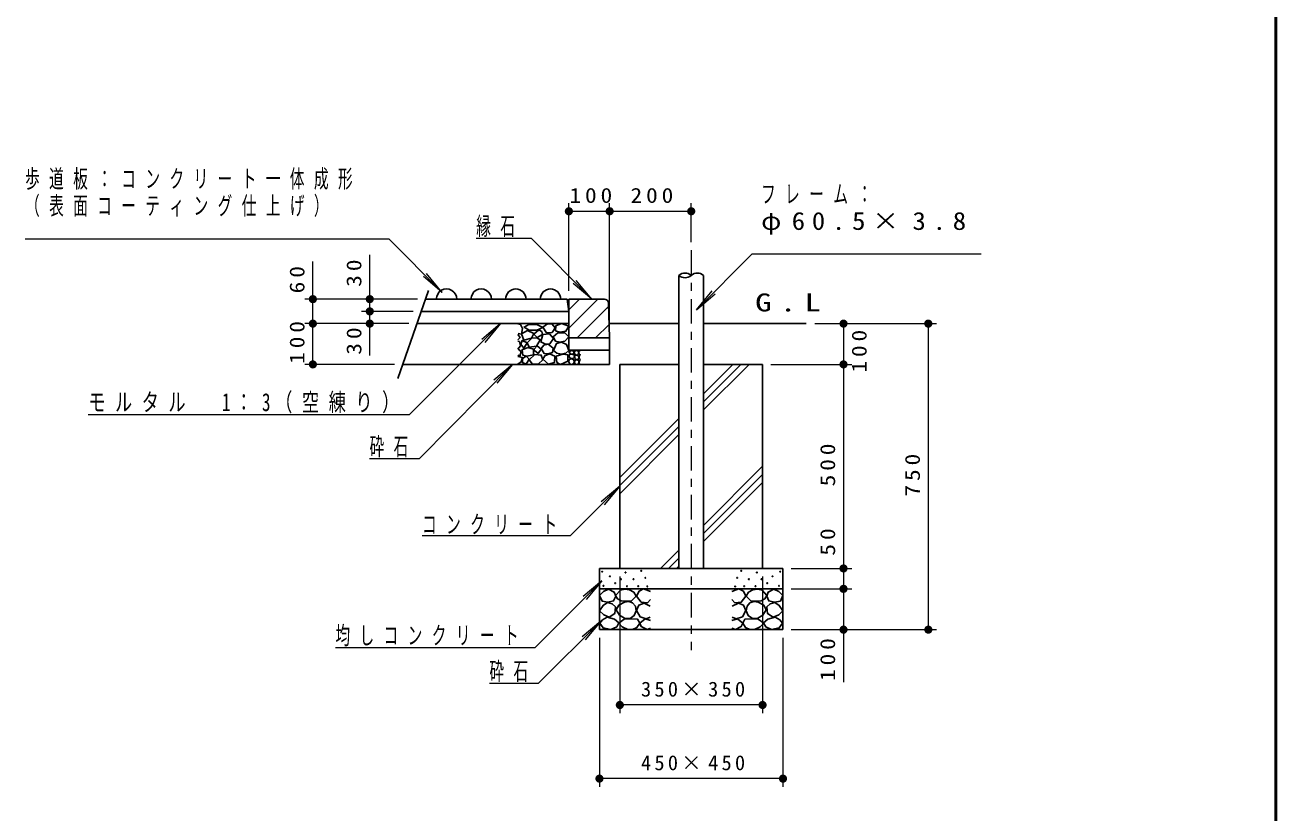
# Model space of a CAD drawing. Units: millimetres on the paper, with parts at other scales. Extents: x -385 to 0, y -54 to 267.
# Drawn here: x -153.4 to 0, y 73.9 to 170.5 of the extents above; entities that cross this region are included whole.
import ezdxf

# ---------------------------------------------------------------- set-up
doc = ezdxf.new("R2010")
doc.units = ezdxf.units.MM
doc.linetypes.add('USER2', pattern=[6, 3, -1, 1, -1])
doc.layers.add('LY_1', color=7, linetype='Continuous', lineweight=13)
doc.layers.add('LY_3', color=7, linetype='Continuous', lineweight=13)
doc.styles.add('ＭＳ ゴシック', font='')
doc.styles.get('ＭＳ ゴシック').set_extended_font_data('MS Gothic')

# ---------------------------------------------------------------- blocks, each defined once
blk = doc.blocks.new('filled_dot')
at = {"color": 0, "linetype": 'Continuous', "lineweight": -2, "const_width": 1.25}
blk.add_lwpolyline([(-0.625, 0, 1), (0.625, 0, 1)], format="xyb", close=True, dxfattribs=at)

msp = doc.modelspace()

# ---------------------------------------------------------------- linework, layer by layer
at = {"layer": 'LY_1'}
for p, q in [((-86.693, 137.863), (-86.693, 148.631)), ((-86.693, 147.631), (-81.693, 147.631)), ((-81.693, 133.113), (-81.693, 148.631)), ((-81.693, 147.631), (-71.693, 147.631)), ((-71.693, 143.863), (-71.693, 148.631)), ((-153.37, 144.269), (-108.782, 144.269)), ((-108.782, 144.269), (-102.207, 137.695)), ((-98.049, 144.333), (-91.334, 144.333)), ((-91.334, 144.333), (-83.864, 136.863)), ((-118.079, 133.863), (-118.079, 141.484)), ((-111.102, 135.363), (-111.102, 142.289)), ((-64.218, 142.394), (-71.041, 135.571)), ((-64.218, 142.394), (-36.13, 142.394)), ((-102.207, 137.695), (-104.505, 139.623)), ((-102.207, 137.695), (-104.136, 139.993)), ((-83.864, 136.863), (-86.162, 138.792)), ((-83.864, 136.863), (-85.793, 139.162)), ((-105.262, 136.863), (-119.079, 136.863)), ((-86.693, 133.324), (-83.153, 136.863)), ((-86.693, 135.569), (-85.398, 136.863)), ((-71.041, 135.571), (-69.112, 137.869)), ((-71.041, 135.571), (-68.743, 137.5)), ((-105.786, 135.363), (-112.102, 135.363)), ((-111.102, 129.97), (-111.102, 135.363)), ((-85.658, 132.113), (-81.828, 135.943)), ((-106.31, 133.863), (-119.079, 133.863)), ((-118.079, 128.863), (-118.079, 133.863)), ((-106.226, 122.707), (-95.069, 133.863)), ((-95.069, 133.863), (-97.368, 131.935)), ((-95.069, 133.863), (-96.998, 131.565)), ((-83.413, 132.113), (-81.751, 133.775)), ((-56.556, 133.863), (-41.626, 133.863)), ((-53.021, 133.863), (-53.021, 128.863)), ((-42.626, 133.863), (-42.626, 96.363)), ((-108.056, 128.863), (-119.079, 128.863)), ((-104.999, 117.319), (-93.594, 128.863)), ((-93.594, 128.863), (-95.88, 126.921)), ((-93.594, 128.863), (-95.508, 126.554)), ((-70.18, 123.284), (-64.601, 128.863)), ((-70.18, 124.274), (-65.591, 128.863)), ((-70.18, 125.264), (-66.581, 128.863)), ((-61.943, 128.863), (-52.021, 128.863)), ((-53.021, 128.863), (-53.021, 103.863)), ((-145.609, 122.707), (-106.226, 122.707)), ((-80.443, 115.002), (-73.205, 122.239)), ((-80.443, 114.012), (-73.205, 121.249)), ((-80.443, 113.022), (-73.205, 120.259)), ((-111.133, 117.319), (-104.999, 117.319)), ((-70.18, 109.142), (-62.943, 116.38)), ((-70.18, 108.152), (-62.943, 115.39)), ((-86.496, 107.888), (-80.443, 113.942)), ((-80.443, 113.942), (-82.741, 112.014)), ((-80.443, 113.942), (-82.371, 111.644)), ((-70.18, 107.162), (-62.943, 114.4)), ((-53.021, 109.348), (-53.021, 101.363)), ((-104.697, 107.888), (-86.496, 107.888)), ((-75.459, 103.863), (-73.205, 106.117)), ((-74.469, 103.863), (-73.205, 105.127)), ((-80.443, 102.864), (-80.443, 86.131)), ((-73.479, 103.863), (-73.205, 104.137)), ((-62.943, 102.864), (-62.943, 86.131)), ((-59.443, 103.863), (-52.021, 103.863)), ((-90.826, 94.172), (-82.657, 102.342)), ((-82.657, 102.342), (-84.955, 100.413)), ((-82.657, 102.342), (-84.585, 100.043)), ((-59.443, 101.363), (-52.021, 101.363)), ((-53.021, 101.363), (-53.021, 89.933)), ((-90.401, 89.797), (-82.784, 97.414)), ((-82.784, 97.414), (-85.082, 95.486)), ((-82.784, 97.414), (-84.712, 95.116)), ((-82.943, 95.363), (-82.943, 77.108)), ((-60.443, 95.363), (-60.443, 77.108)), ((-59.443, 96.363), (-41.626, 96.363)), ((-115.314, 94.172), (-90.826, 94.172)), ((-96.436, 89.797), (-90.401, 89.797)), ((-62.943, 87.131), (-80.443, 87.131)), ((-60.443, 78.108), (-82.943, 78.108))]:
    msp.add_line(p, q, dxfattribs=at)
at = {"layer": 'LY_1', "linetype": 'USER2'}
msp.add_line((-71.693, 142.863), (-71.693, 93.863), dxfattribs=at)
at = {"layer": 'LY_1', "lineweight": 25}
for p, q in [((-73.205, 139.77), (-73.205, 103.863)), ((-70.18, 139.77), (-70.18, 103.863)), ((-103.887, 137.939), (-107.66, 127.132)), ((-86.893, 136.863), (-104.262, 136.863)), ((-86.693, 135.363), (-86.893, 136.863)), ((-86.693, 130.613), (-86.693, 136.863)), ((-82.343, 136.863), (-86.693, 136.863)), ((-104.786, 135.363), (-86.693, 135.363)), ((-81.693, 132.113), (-81.843, 136.363)), ((-105.31, 133.863), (-86.693, 133.863)), ((-73.205, 133.863), (-81.693, 133.863)), ((-70.18, 133.863), (-57.602, 133.863)), ((-86.693, 132.113), (-81.693, 132.113)), ((-81.693, 132.113), (-81.693, 128.863)), ((-86.693, 130.613), (-81.693, 130.613)), ((-107.056, 128.863), (-81.693, 128.863)), ((-80.443, 128.863), (-73.205, 128.863)), ((-80.443, 128.863), (-80.443, 103.863)), ((-70.18, 128.863), (-62.943, 128.863)), ((-62.943, 128.863), (-62.943, 103.863)), ((-82.943, 103.863), (-82.943, 96.363)), ((-82.943, 103.863), (-60.443, 103.863)), ((-60.443, 103.863), (-60.443, 96.363)), ((-82.943, 101.363), (-60.443, 101.363)), ((-82.943, 96.363), (-60.443, 96.363))]:
    msp.add_line(p, q, dxfattribs=at)
for points in [[(-92.917, 132.642), (-92.488, 132.577), (-92.397, 133.278), (-92.618, 133.746), (-92.956, 133.837)], [(-92.956, 131.875), (-92.67, 132.174), (-92.943, 132.538)], [(-92.93, 130.745), (-92.631, 131.134), (-92.761, 131.654), (-92.956, 131.732)], [(-92.956, 129.978), (-92.722, 129.874), (-92.54, 130.459), (-92.904, 130.719)], [(-85.269, 130.563), (-85.37, 130.586), (-85.455, 130.459), (-85.469, 130.251), (-85.404, 130.065), (-85.261, 130.057)], [(-92.943, 128.887), (-92.553, 129.199), (-92.397, 129.718), (-92.93, 129.848)], [(-85.258, 129.478), (-85.365, 129.424), (-85.438, 129.194), (-85.449, 128.994), (-85.351, 128.901), (-85.255, 128.87)], [(-85.261, 130.06), (-85.359, 130.004), (-85.413, 129.838), (-85.429, 129.635), (-85.258, 129.478)], [(-76.693, 101.028), (-77.548, 101.345), (-78.087, 101.076), (-78.404, 100.474), (-77.817, 99.714), (-77.041, 99.65), (-76.693, 100.046)], [(-66.693, 101.028), (-65.837, 101.345), (-65.298, 101.076), (-64.982, 100.474), (-65.568, 99.714), (-66.344, 99.65), (-66.693, 100.046)], [(-76.708, 99.222), (-77.469, 99.618), (-78.103, 99.365), (-78.404, 98.715), (-77.96, 97.939), (-77.2, 97.702), (-76.708, 97.907)], [(-66.677, 99.222), (-65.916, 99.618), (-65.283, 99.365), (-64.982, 98.715), (-65.425, 97.939), (-66.186, 97.702), (-66.677, 97.907)], [(-76.693, 97.496), (-77.358, 97.702), (-78.007, 97.147), (-77.833, 96.751), (-77.104, 96.387), (-76.693, 96.545)], [(-66.693, 97.496), (-66.027, 97.702), (-65.378, 97.147), (-65.552, 96.751), (-66.281, 96.387), (-66.693, 96.545)]]:
    msp.add_lwpolyline(points, dxfattribs=at)
for points in [[(-90.619, 133.08), (-89.866, 133.405), (-90.619, 133.756), (-91.607, 133.743), (-92.191, 133.431), (-91.555, 133.054)], [(-89.437, 132.717), (-88.748, 132.782), (-88.372, 133.353), (-88.748, 133.795), (-89.307, 133.834), (-89.866, 133.418)], [(-87.813, 132.834), (-87.059, 132.924), (-86.709, 133.561), (-87.605, 133.86), (-88.307, 133.574), (-88.32, 132.989)], [(-91.295, 132.067), (-90.983, 132.652), (-91.763, 133.015), (-92.49, 132.613), (-92.23, 131.833)], [(-91.542, 130.976), (-90.645, 131.119), (-90.23, 131.885), (-90.621, 132.124), (-91.243, 132.067), (-91.789, 131.495)], [(-90.009, 132.898), (-90.386, 133.106), (-90.97, 132.574), (-90.567, 132.145), (-89.944, 132.548)], [(-89.554, 131.352), (-89.034, 131.404), (-88.567, 132.054), (-89.086, 132.613), (-89.905, 132.548), (-90.139, 131.625)], [(-87.787, 131.598), (-87.189, 131.702), (-86.683, 132.234), (-87.189, 132.715), (-88.047, 132.728), (-88.606, 132.247), (-88.346, 131.715)], [(-92.594, 131.339), (-92.204, 130.872), (-91.802, 131.508), (-92.399, 131.807)], [(-91.737, 130.937), (-92.425, 130.651), (-92.321, 129.988), (-91.867, 129.858), (-91.009, 130.053), (-91.009, 130.742)], [(-90.905, 130.573), (-90.463, 130.196), (-90.074, 130.729), (-90.58, 131.132), (-90.931, 130.729)], [(-89.281, 130.144), (-88.684, 130.326), (-88.606, 130.846), (-89.229, 131.365), (-89.779, 131.216), (-90.074, 130.794), (-89.723, 130.209)], [(-87.631, 130.131), (-87.08, 130.257), (-86.709, 130.573), (-86.982, 131.287), (-87.589, 131.585), (-88.216, 131.43), (-88.567, 130.56), (-88.182, 130.251)], [(-86.407, 130.133), (-86.553, 130.245), (-86.682, 130.358), (-86.471, 130.515), (-86.336, 130.586), (-86.286, 130.586), (-86.094, 130.456), (-86.069, 130.197), (-86.272, 130.113)], [(-86.044, 130.309), (-86.007, 130.453), (-85.837, 130.574), (-85.707, 130.583), (-85.554, 130.492), (-85.478, 130.306), (-85.563, 130.097), (-85.676, 130.017), (-85.814, 130.009), (-85.981, 130.119)], [(-92.373, 129.585), (-92.386, 129.079), (-91.919, 128.884), (-91.542, 129.494), (-91.945, 129.858)], [(-91.143, 128.897), (-90.428, 128.923), (-89.883, 129.442), (-90.078, 130.014), (-90.883, 130.079), (-91.572, 129.417)], [(-89.201, 128.897), (-88.435, 129.105), (-88.422, 129.884), (-89.071, 130.17), (-89.652, 129.927), (-89.903, 129.494)], [(-87.711, 128.871), (-86.828, 129.261), (-86.815, 130.027), (-87.451, 130.131), (-88.244, 129.858), (-88.179, 129.118)], [(-86.397, 129.576), (-86.577, 129.676), (-86.688, 129.916), (-86.584, 130.113), (-86.29, 130.113), (-86.016, 129.988), (-86.03, 129.711), (-86.186, 129.579)], [(-86.33, 128.868), (-86.517, 128.885), (-86.684, 129.159), (-86.639, 129.467), (-86.334, 129.568), (-86.091, 129.443), (-86.029, 129.114), (-86.146, 128.923)], [(-85.885, 129.412), (-85.628, 129.438), (-85.478, 129.296), (-85.458, 129.101), (-85.537, 128.926), (-85.693, 128.867), (-85.789, 128.869), (-85.953, 128.937), (-86.015, 129.214)], [(-85.857, 129.978), (-85.625, 129.998), (-85.43, 129.771), (-85.537, 129.511), (-85.738, 129.457), (-85.939, 129.514), (-85.981, 129.701), (-85.987, 129.848)], [(-81.82, 101.334), (-82.454, 101.033), (-82.929, 100.557), (-82.628, 99.86), (-81.899, 99.718), (-81.202, 99.876), (-80.949, 100.462), (-81.139, 100.969)], [(-79.849, 101.338), (-80.376, 101.203), (-80.957, 100.568), (-80.727, 100.149), (-80.27, 99.911), (-79.754, 99.838), (-79.011, 99.906), (-78.443, 100.446), (-78.727, 100.946), (-79.261, 101.257)], [(-63.536, 101.338), (-63.009, 101.203), (-62.428, 100.568), (-62.658, 100.149), (-63.115, 99.911), (-63.631, 99.838), (-64.374, 99.906), (-64.942, 100.446), (-64.658, 100.946), (-64.124, 101.257)], [(-61.565, 101.334), (-60.931, 101.033), (-60.456, 100.557), (-60.757, 99.86), (-61.486, 99.718), (-62.183, 99.876), (-62.436, 100.462), (-62.246, 100.969)], [(-80.484, 98.122), (-79.863, 97.777), (-79.187, 97.73), (-78.673, 98.091), (-78.43, 98.689), (-78.542, 99.227), (-78.889, 99.635), (-79.355, 99.8), (-79.889, 99.743), (-80.579, 99.374), (-80.876, 98.797)], [(-62.901, 98.122), (-63.522, 97.777), (-64.198, 97.73), (-64.712, 98.091), (-64.955, 98.689), (-64.844, 99.227), (-64.496, 99.635), (-64.03, 99.8), (-63.496, 99.743), (-62.806, 99.374), (-62.509, 98.797)], [(-81.947, 99.686), (-82.486, 99.337), (-82.929, 98.656), (-82.422, 98.197), (-81.757, 97.88), (-81.06, 98.324), (-80.98, 99.163), (-81.388, 99.526)], [(-61.438, 99.686), (-60.9, 99.337), (-60.456, 98.656), (-60.963, 98.197), (-61.628, 97.88), (-62.325, 98.324), (-62.405, 99.163), (-61.997, 99.526)], [(-81.988, 97.889), (-82.557, 97.57), (-82.894, 97.148), (-82.491, 96.582), (-81.548, 96.378), (-80.832, 96.698), (-80.559, 97.203), (-81.098, 97.658)], [(-79.133, 97.682), (-79.916, 97.642), (-80.579, 97.169), (-80.146, 96.709), (-79.457, 96.398), (-78.892, 96.39), (-78.349, 96.614), (-78.011, 97.142), (-78.268, 97.628)], [(-64.252, 97.682), (-63.469, 97.642), (-62.806, 97.169), (-63.239, 96.709), (-63.928, 96.398), (-64.493, 96.39), (-65.036, 96.614), (-65.374, 97.142), (-65.117, 97.628)], [(-61.397, 97.889), (-60.829, 97.57), (-60.491, 97.148), (-60.894, 96.582), (-61.837, 96.378), (-62.553, 96.698), (-62.826, 97.203), (-62.287, 97.658)]]:
    msp.add_lwpolyline(points, close=True, dxfattribs=at)
for centre in [(-82.612, 103.472), (-81.662, 102.902), (-79.745, 103.361), (-77.822, 103.568), (-77.322, 102.717), (-66.063, 102.717), (-65.563, 103.568), (-63.64, 103.361), (-61.723, 102.902), (-60.773, 103.472), (-82.454, 101.73), (-81.012, 102.062), (-80.315, 102.538), (-79.57, 101.682), (-78.768, 102.541), (-78.187, 101.69), (-77.078, 101.662), (-66.307, 101.662), (-65.198, 101.69), (-64.617, 102.541), (-63.815, 101.682), (-63.07, 102.538), (-62.373, 102.062), (-60.931, 101.73)]:
    msp.add_circle(centre, 0.05, dxfattribs=at)
for centre, radius, start, end in [((-72.449, 138.935), 1.127, 47.83169, 132.16831), ((-72.449, 140.605), 1.127, 227.83169, 312.16831), ((-70.936, 138.935), 1.127, 47.83169, 132.16831), ((-101.693, 136.863), 1.25, 359.09467, 179.99984), ((-97.443, 136.863), 1.25, 359.09467, 179.99984), ((-93.193, 136.863), 1.25, 0.00002, 179.99998), ((-88.943, 136.863), 1.25, 0.00002, 179.99998), ((-82.343, 136.363), 0.5, 0.00002, 90)]:
    msp.add_arc(centre, radius, start, end, dxfattribs=at)
at = {"layer": 'LY_3', "lineweight": 50}
msp.add_line((0, 0), (0, 267), dxfattribs=at)

# ---------------------------------------------------------------- block references
at = {"layer": 'LY_1', "xscale": 0.4, "yscale": 0.4}
for p in [(-86.693, 147.631), (-81.693, 147.631), (-80.443, 87.131), (-82.943, 78.108)]:
    msp.add_blockref('filled_dot', p, dxfattribs=at)
for p, rotation in [((-81.693, 147.631), 180), ((-71.693, 147.631), 180), ((-118.079, 136.863), 270), ((-111.102, 136.863), 270), ((-111.102, 135.363), 270), ((-111.102, 135.363), 90), ((-118.079, 133.863), 270), ((-118.079, 133.863), 90), ((-111.102, 133.863), 90), ((-53.021, 133.863), 270), ((-42.626, 133.863), 270), ((-118.079, 128.863), 90), ((-53.021, 128.863), 90), ((-53.021, 128.863), 270), ((-53.021, 103.863), 90), ((-53.021, 103.863), 270), ((-53.021, 101.363), 90), ((-53.021, 101.363), 270), ((-53.021, 96.363), 90), ((-42.626, 96.363), 90), ((-62.943, 87.131), 180), ((-60.443, 78.108), 180)]:
    msp.add_blockref('filled_dot', p, dxfattribs=dict(at, rotation=rotation))

# ---------------------------------------------------------------- texts
at = {"layer": 'LY_1', "style": 'ＭＳ ゴシック'}
for s, insert, char_height, attachment_point in [('\\T1.64;\\W0.6;歩道板：コンクリート一体成形', (-153.37, 152.719), 2.199, 1), ('\\T1.33;\\W1.15;100', (-83.764, 148.631), 1.833, 8), ('\\T1.33;\\W1.15;200', (-76.276, 148.631), 1.833, 8), ('\\T1.64;\\W0.6;フレーム：', (-63.13, 150.844), 2.199, 1), ('\\T1.64;\\W0.6;（表面コーティング仕上げ）', (-153.37, 149.419), 2.199, 1), ('\\T1.64;\\W0.6;縁石', (-98.049, 144.483), 2.199, 7), ('\\T1.5;\\W1.1;φ60.5×3.8', (-63.13, 147.544), 2.199, 1), ('\\T1.5;\\W1.35;G.L', (-63.856, 136.439), 2.199, 4), ('\\T1.56;\\W0.7;モルタル\u30001：3（空練り）', (-145.609, 122.857), 2.199, 7), ('\\T1.64;\\W0.6;砕石', (-111.133, 117.469), 2.199, 7), ('\\T1.64;\\W0.6;コンクリート', (-104.697, 108.038), 2.199, 7), ('\\T1.64;\\W0.6;均しコンクリート', (-115.314, 94.322), 2.199, 7), ('\\T1.64;\\W0.6;砕石', (-96.436, 89.947), 2.199, 7), ('\\T1.32;350×350', (-71.268, 88.131), 1.833, 8), ('\\T1.32;450×450', (-71.268, 79.108), 1.833, 8)]:
    msp.add_mtext(s, dxfattribs=dict(at, insert=insert, char_height=char_height, attachment_point=attachment_point))
at = {"layer": 'LY_1', "char_height": 1.833, "rotation": 90, "style": 'ＭＳ ゴシック'}
for s, insert, attachment_point in [('\\T1.34;\\W1.15;30', (-112.102, 140.289), 8), ('\\T1.34;\\W1.15;60', (-119.079, 139.484), 8), ('\\T1.33;\\W1.15;100', (-119.079, 131.792), 8), ('\\T1.34;\\W1.15;30', (-112.102, 131.97), 8), ('\\T1.33;\\W1.15;100', (-52.021, 130.718), 2), ('\\T1.33;\\W1.15;500', (-54.021, 116.78), 8), ('\\T1.33;\\W1.15;750', (-43.626, 115.529), 8), ('\\T1.34;\\W1.15;50', (-54.021, 107.348), 8), ('\\T1.33;\\W1.15;100', (-54.021, 92.933), 8)]:
    msp.add_mtext(s, dxfattribs=dict(at, insert=insert, attachment_point=attachment_point))

doc.saveas('drawing.dxf')
